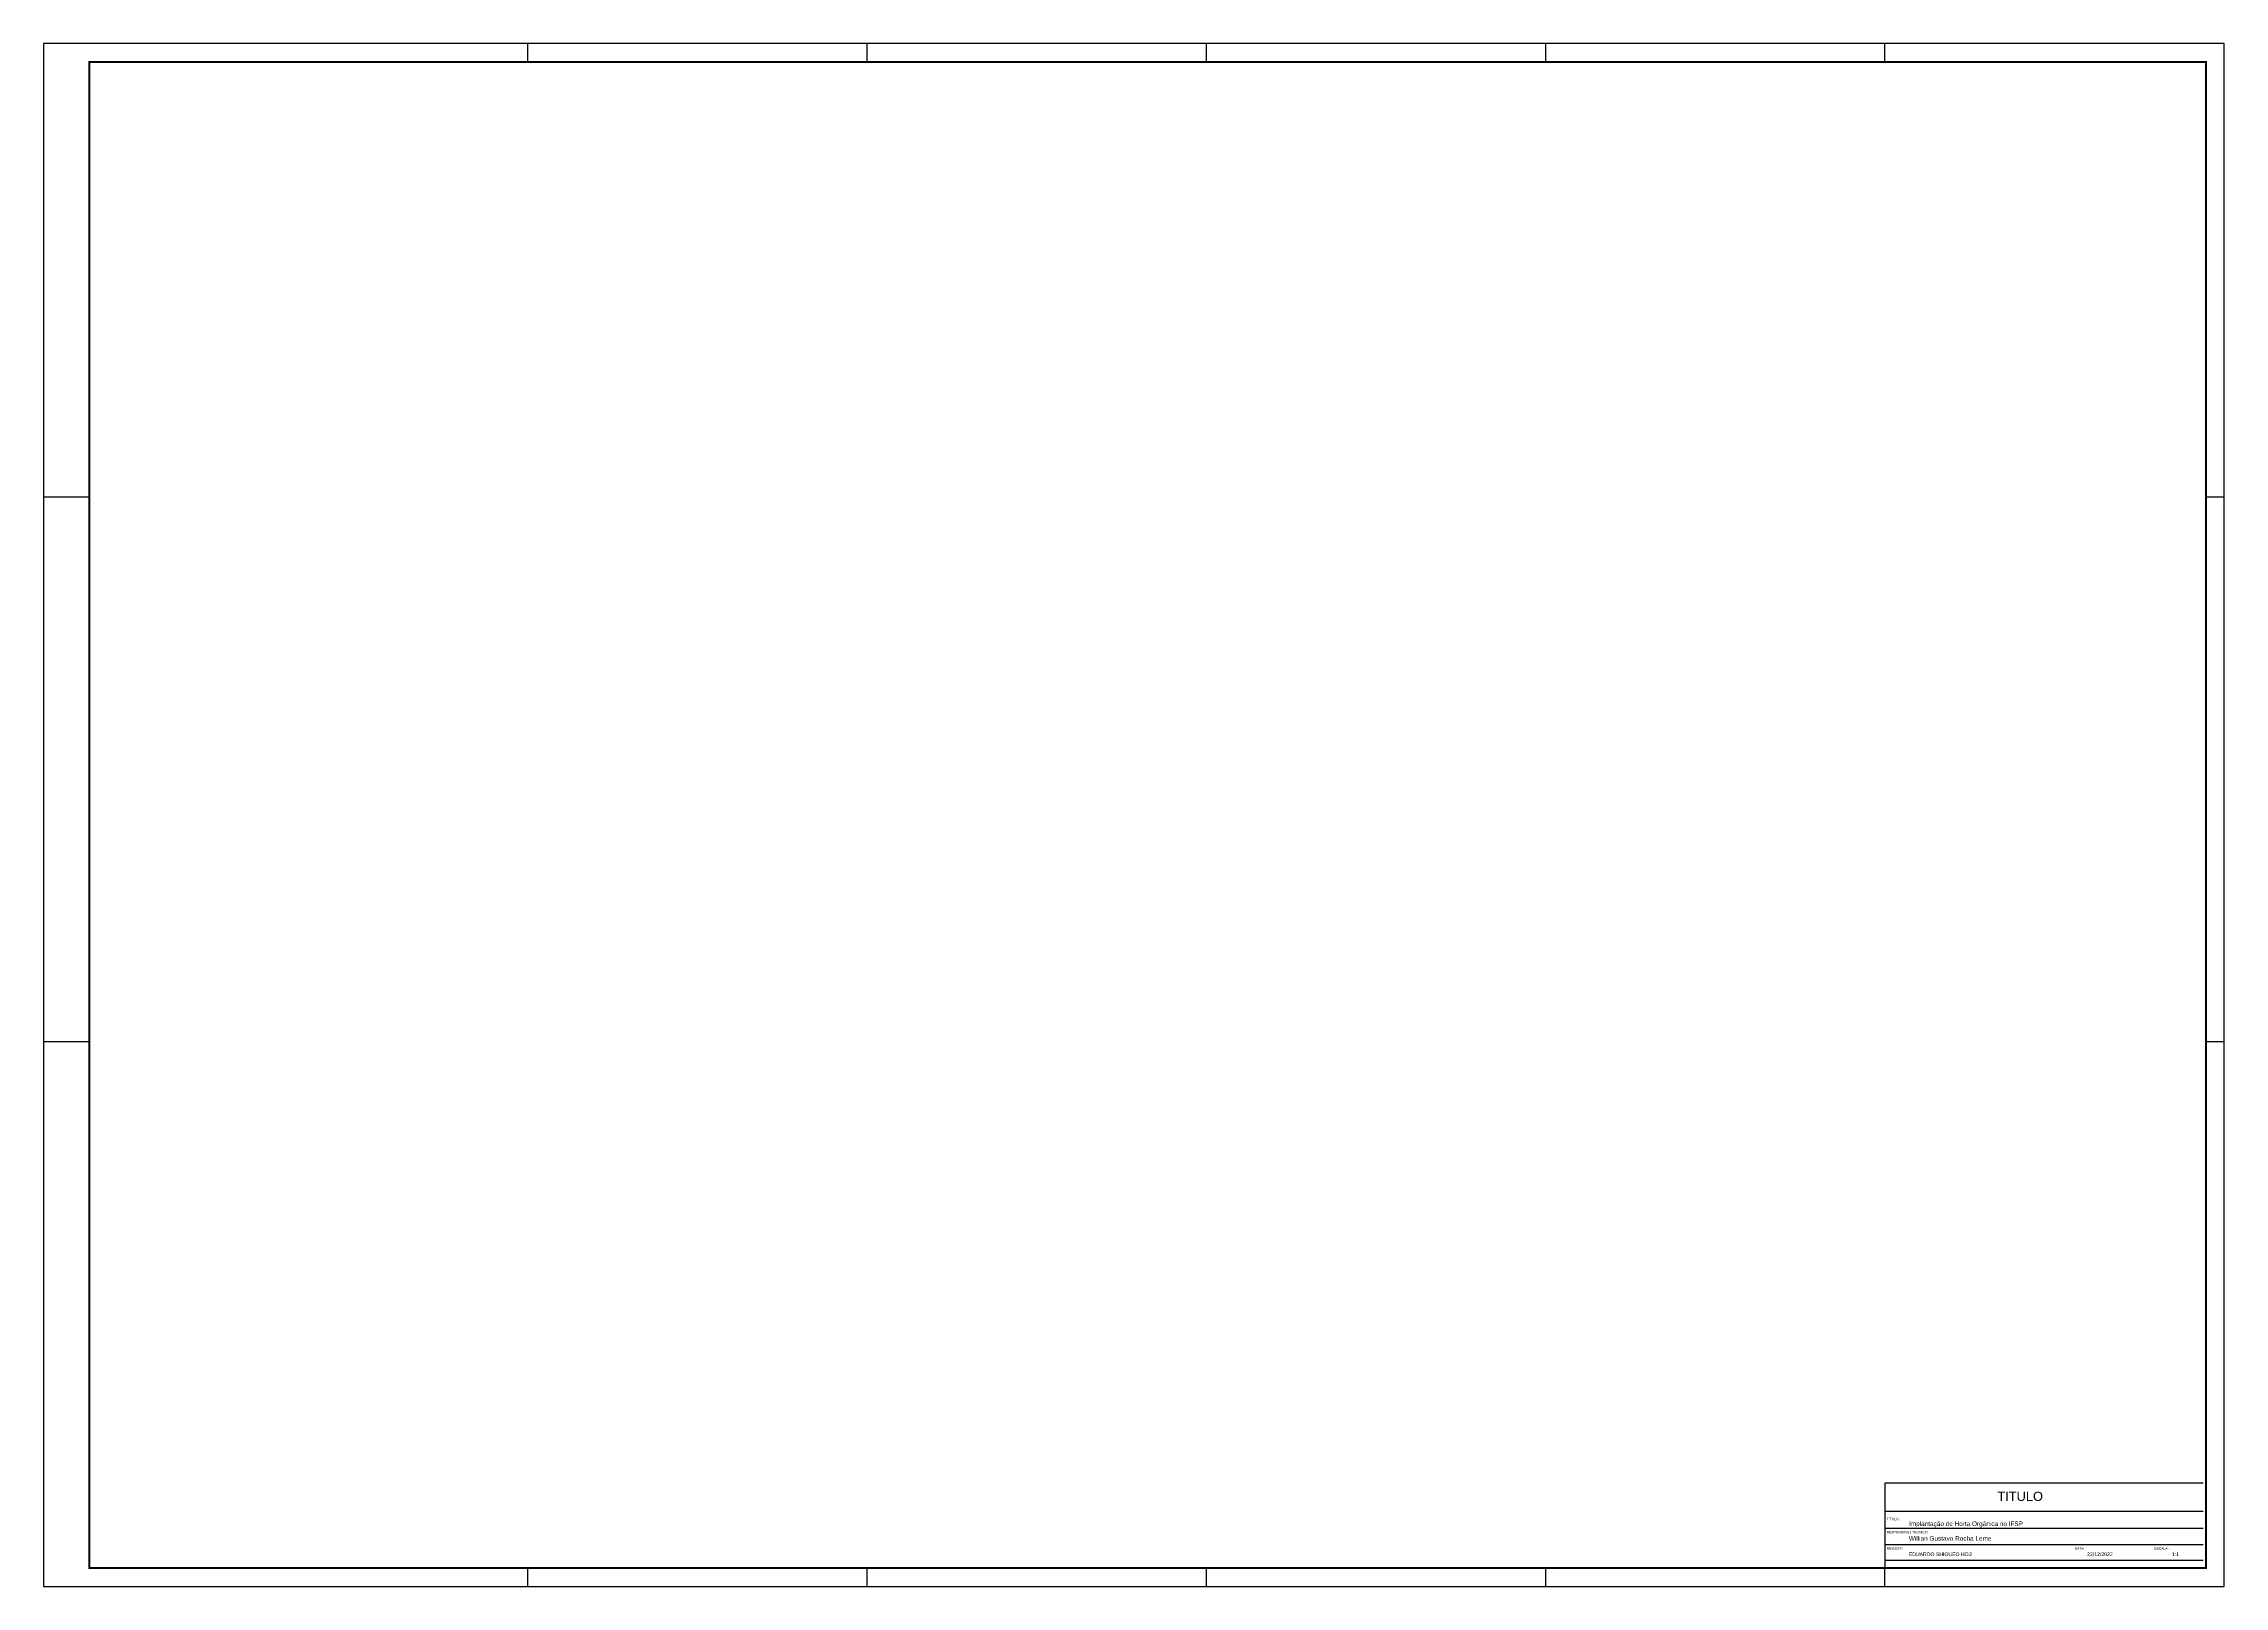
# Model space of a CAD drawing. Header units: millimetres. Extents: x -50 to 1139, y 20 to 861.
import ezdxf

# ---------------------------------------------------------------- set-up
doc = ezdxf.new("R2010")
doc.units = ezdxf.units.MM
doc.layers.add('ARQ-FOLHA', color=7, linetype='Continuous')
doc.styles.add('arial', font='arial.ttf')

# ---------------------------------------------------------------- blocks, each defined once
blk = doc.blocks.new('FOLHA A0')
at = {"layer": 'ARQ-FOLHA'}
for p, q in [((1189, 0), (0, 0)), ((0, 0), (0, -841)), ((264, -10), (264, 0)), ((449, -10), (449, 0)), ((634, -10), (634, 0)), ((819, -10), (819, 0)), ((1004, -10), (1004, 0)), ((1189, -841), (1189, 0)), ((0, -247), (25, -247)), ((1179, -247), (1189, -247)), ((0, -544), (25, -544)), ((1179, -544), (1189, -544)), ((264, -841), (264, -831)), ((449, -841), (449, -831)), ((634, -841), (634, -831)), ((819, -841), (819, -831)), ((1004, -841), (1004, -831))]:
    blk.add_line(p, q, dxfattribs=at)
at = {"layer": 'ARQ-FOLHA', "const_width": 1}
blk.add_lwpolyline([(1179, -10), (25, -10), (25, -831), (1179, -831), (1179, -10)], dxfattribs=at)
at = {"layer": 'ARQ-FOLHA'}
blk.add_lwpolyline([(0, -841), (1189, -841)], dxfattribs=at)

msp = doc.modelspace()

# ---------------------------------------------------------------- linework, layer by layer
at = {"layer": 'ARQ-FOLHA'}
for p, q in [((1127.7, 76.3), (954.2, 76.3)), ((954.2, 76.3), (954.2, 30)), ((954.2, 63.2), (954.2, 63.2)), ((1127.7, 60.8), (954.2, 60.8)), ((954.2, 53.7), (954.2, 53.7)), ((1127.7, 51.6), (954.2, 51.6)), ((1127.7, 42.6), (954.2, 42.6)), ((1127.7, 34.2), (954.2, 34.2))]:
    msp.add_line(p, q, dxfattribs=at)

# ---------------------------------------------------------------- block references
msp.add_blockref('FOLHA A0', (-49.8, 861), dxfattribs=at)

# ---------------------------------------------------------------- texts
at = {"layer": 'ARQ-FOLHA', "style": 'arial'}
for s, height, p in [('TITULO', 5, (1015.5, 66.6)), ('RESPONSÁVEL TÉCNICO:', 1.3, (955.1, 48.9)), ('TÍTULO:', 1.3, (955.2, 56.1)), ('Implantação de Horta Orgânica no IFSP', 2.5, (967.3, 52.9)), ('REVISOR:', 1.3, (955.1, 40)), ('Willian Gustavo Rocha Leme', 2.5, (967.2, 44.9)), ('EDUARDO SHIGUEO HOJI', 2, (967.2, 36.5)), ('DATA:', 1.3, (1057.6, 40)), ('22/12/2022', 2, (1064.4, 36.5)), ('ESCALA:', 1.3, (1101.1, 40)), ('1:1', 2, (1110.6, 36.5))]:
    msp.add_text(s, height=height, dxfattribs=at).set_placement(p)

doc.saveas('drawing.dxf')
